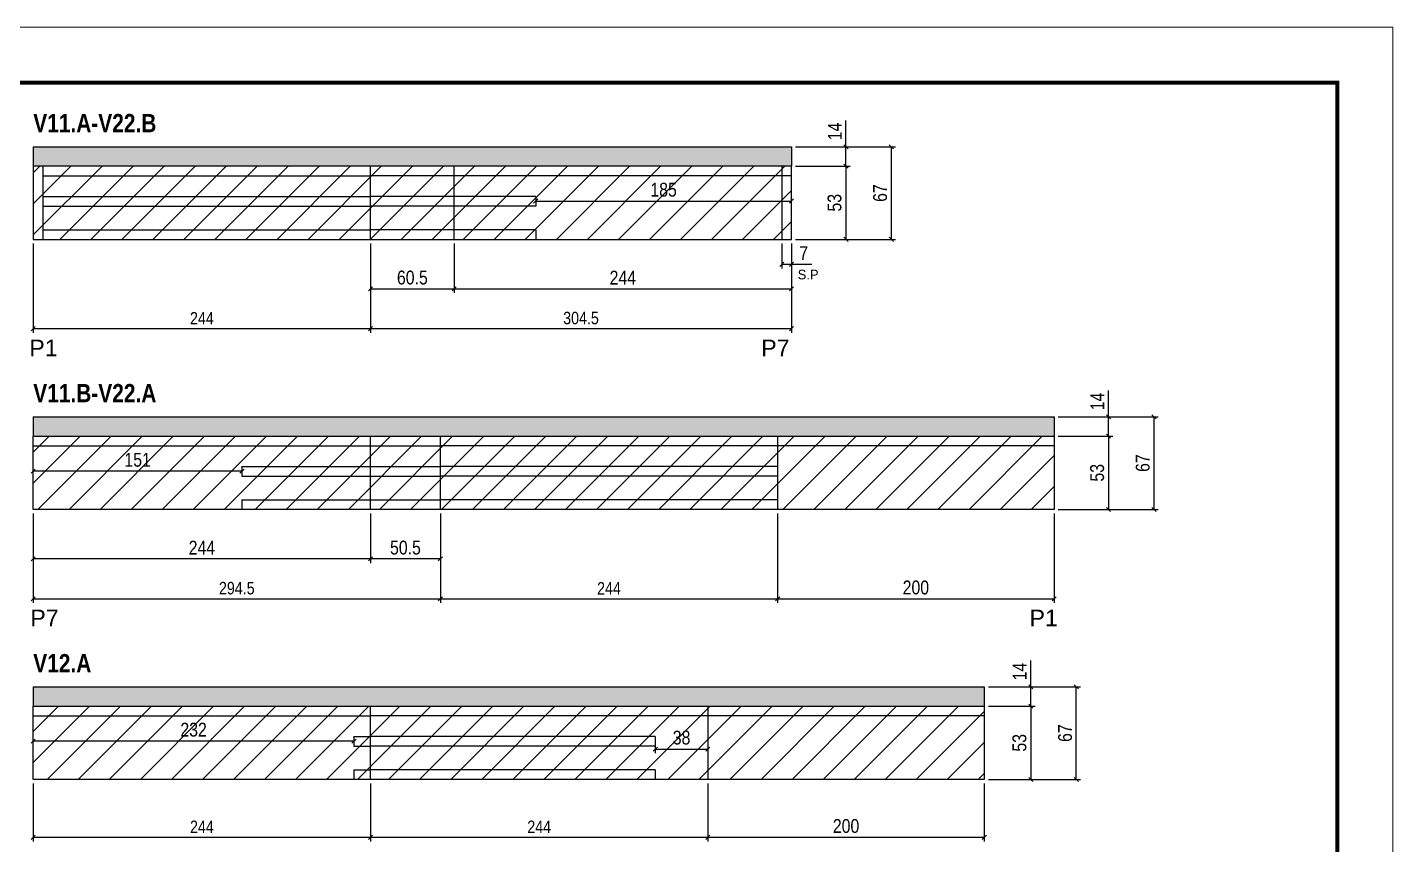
# Model space of a CAD drawing. Extents: x 3330 to 22105, y 1197 to 30204.
# Drawn here: x 18112 to 19100, y 26925 to 27516 of the extents above; entities that cross this region are included whole.
import ezdxf

# ---------------------------------------------------------------- set-up
doc = ezdxf.new("R2010")
doc.units = 0
doc.linetypes.add('DASHED', pattern=[0.75, 0.5, -0.25])
doc.linetypes.add('HIDDEN', pattern=[0.375, 0.25, -0.125])
for name, color, linetype in [('5', 5, 'Continuous'), ('COTA', 241, 'Continuous'), ('NOMENCLATURA', 7, 'Continuous'), ('Painéis', 200, 'Continuous'), ('SARR_2.2x7', 40, 'Continuous'), ('texto', 7, 'Continuous')]:
    doc.layers.add(name, color=color, linetype=linetype)
for name, color, linetype, lineweight in [('Folhas', 255, 'Continuous', 9), ('Hachura', 251, 'Continuous', 9), ('SARRAFO DE PRESSAO', 251, 'DASHED', 9)]:
    doc.layers.add(name, color=color, linetype=linetype, lineweight=lineweight)
doc.styles.add('COTA TECNICA', font='techl___.ttf', dxfattribs={"height": 10})
doc.styles.add('COTA TECNICA-50', font='techl___.ttf', dxfattribs={"height": 9})
doc.styles.add('ROMAS860', font='ROMAS860.SHX')
doc.styles.get("Standard").update_dxf_attribs({"font": 'arial.ttf'})
doc.styles.add('TECNICA', font='techb___.ttf', dxfattribs={"height": 10})
doc.dimstyles.new('COTA PAINEL-50', dxfattribs={"dimtxt": 9, "dimasz": 3, "dimexe": 3, "dimexo": 3, "dimgap": 3, "dimtad": 1, "dimdec": 1, "dimzin": 12, "dimdsep": 46, "dimtxsty": 'COTA TECNICA-50', "dimblk1": 'OBLIQUE', "dimblk2": 'OBLIQUE', "dimsah": 1, "dimcen": 0.9, "dimclrd": 4, "dimclre": 4, "dimclrt": 240, "dimadec": 1, "dimazin": 3, "dimtfac": 1, "dimtdec": 1, "dimtmove": 0, "dimatfit": 3, "dimfxl": 1, "dimtolj": 1, "dimtzin": 12, "dimarcsym": 0})
doc.dimstyles.new('PAINEL', dxfattribs={"dimtxt": 10, "dimasz": 3, "dimexe": 3, "dimexo": 3, "dimgap": 3, "dimtad": 1, "dimdec": 1, "dimzin": 12, "dimdsep": 46, "dimtxsty": 'COTA TECNICA', "dimblk1": 'OBLIQUE', "dimblk2": 'OBLIQUE', "dimsah": 1, "dimcen": 0.9, "dimclrd": 4, "dimclre": 4, "dimclrt": 240, "dimadec": 1, "dimazin": 3, "dimtfac": 1, "dimtdec": 1, "dimtmove": 0, "dimatfit": 3, "dimfxl": 1, "dimtolj": 1, "dimtzin": 12, "dimarcsym": 0})

# ---------------------------------------------------------------- blocks, each defined once
blk = doc.blocks.new('9999999999')
at = {"layer": 'Folhas'}
blk.add_lwpolyline([(98138.98, 34190.21), (99623.98, 34190.21), (99623.98, 35240.21), (98138.98, 35240.21)], close=True, dxfattribs=at)
at = {"layer": 'Folhas', "color": 30, "const_width": 3}
blk.add_lwpolyline([(98213.98, 34230.21), (99583.98, 34230.21), (99583.98, 35200.21), (98213.98, 35200.21)], close=True, dxfattribs=at)
blk = doc.blocks.new('_Oblique')
at = {"color": 0, "linetype": 'ByBlock', "lineweight": -2}
blk.add_line((-0.5, -0.5), (0.5, 0.5), dxfattribs=at)
blk = doc.blocks.new('*D1208')
at = {"layer": 'COTA', "color": 4, "linetype": 'ByBlock', "lineweight": -2, "transparency": 16777216}
for p, q in [((18360.12, 27359.53), (18360.12, 27294.89)), ((18664.62, 27359.53), (18664.62, 27294.89)), ((18664.62, 27297.89), (18360.12, 27297.89))]:
    blk.add_line(p, q, dxfattribs=at)
at = {"layer": 'Defpoints', "color": 0, "linetype": 'ByBlock', "transparency": 16777216}
for p in [(18360.12, 27362.53), (18664.62, 27362.53), (18360.12, 27297.89)]:
    blk.add_point(p, dxfattribs=at)
at = {"layer": 'COTA', "color": 4, "linetype": 'ByBlock', "lineweight": -2, "transparency": 16777216, "xscale": 3, "yscale": 3, "zscale": 3, "rotation": 180}
blk.add_blockref('_Oblique', (18360.12, 27297.89), dxfattribs=at)
at = {"layer": 'COTA', "color": 4, "linetype": 'ByBlock', "lineweight": -2, "transparency": 16777216, "xscale": 3, "yscale": 3, "zscale": 3}
blk.add_blockref('_Oblique', (18664.62, 27297.89), dxfattribs=at)
at = {"layer": 'COTA', "color": 240, "linetype": 'ByBlock', "transparency": 16777216, "insert": (18512.37, 27305.58), "char_height": 9, "attachment_point": 5, "style": 'COTA TECNICA-50'}
blk.add_mtext('\\A1;304.5', dxfattribs=at)
blk = doc.blocks.new('*D1209')
at = {"layer": 'COTA', "color": 4, "linetype": 'ByBlock', "lineweight": -2, "transparency": 16777216}
for p, q in [((18116.12, 27359.53), (18116.12, 27294.89)), ((18360.12, 27359.53), (18360.12, 27294.89)), ((18360.12, 27297.89), (18116.12, 27297.89))]:
    blk.add_line(p, q, dxfattribs=at)
at = {"layer": 'Defpoints', "color": 0, "linetype": 'ByBlock', "transparency": 16777216}
for p in [(18116.12, 27362.53), (18360.12, 27362.53), (18116.12, 27297.89)]:
    blk.add_point(p, dxfattribs=at)
at = {"layer": 'COTA', "color": 4, "linetype": 'ByBlock', "lineweight": -2, "transparency": 16777216, "xscale": 3, "yscale": 3, "zscale": 3, "rotation": 180}
blk.add_blockref('_Oblique', (18116.12, 27297.89), dxfattribs=at)
at = {"layer": 'COTA', "color": 4, "linetype": 'ByBlock', "lineweight": -2, "transparency": 16777216, "xscale": 3, "yscale": 3, "zscale": 3}
blk.add_blockref('_Oblique', (18360.12, 27297.89), dxfattribs=at)
at = {"layer": 'COTA', "color": 240, "linetype": 'ByBlock', "transparency": 16777216, "insert": (18238.12, 27305.45), "char_height": 9, "attachment_point": 5, "style": 'COTA TECNICA-50'}
blk.add_mtext('\\A1;244', dxfattribs=at)
blk = doc.blocks.new('*D1210')
at = {"layer": 'COTA', "color": 4, "linetype": 'ByBlock', "lineweight": -2, "transparency": 16777216}
for p, q in [((18360.12, 27359.53), (18360.12, 27323.75)), ((18420.62, 27359.53), (18420.62, 27323.75)), ((18360.12, 27326.75), (18420.62, 27326.75))]:
    blk.add_line(p, q, dxfattribs=at)
at = {"layer": 'Defpoints', "color": 0, "linetype": 'ByBlock', "transparency": 16777216}
for p in [(18360.12, 27362.53), (18420.62, 27362.53), (18420.62, 27326.75)]:
    blk.add_point(p, dxfattribs=at)
at = {"layer": 'COTA', "color": 4, "linetype": 'ByBlock', "lineweight": -2, "transparency": 16777216, "xscale": 3, "yscale": 3, "zscale": 3, "rotation": 180}
blk.add_blockref('_Oblique', (18360.12, 27326.75), dxfattribs=at)
at = {"layer": 'COTA', "color": 4, "linetype": 'ByBlock', "lineweight": -2, "transparency": 16777216, "xscale": 3, "yscale": 3, "zscale": 3}
blk.add_blockref('_Oblique', (18420.62, 27326.75), dxfattribs=at)
at = {"layer": 'COTA', "color": 240, "linetype": 'ByBlock', "transparency": 16777216, "insert": (18390.37, 27334.86), "char_height": 10, "attachment_point": 5, "style": 'COTA TECNICA'}
blk.add_mtext('\\A1;60.5', dxfattribs=at)
blk = doc.blocks.new('*D1211')
at = {"layer": 'COTA', "color": 4, "linetype": 'ByBlock', "lineweight": -2, "transparency": 16777216}
for p, q in [((18420.62, 27359.53), (18420.62, 27323.75)), ((18664.62, 27359.53), (18664.62, 27323.75)), ((18420.62, 27326.75), (18664.62, 27326.75))]:
    blk.add_line(p, q, dxfattribs=at)
at = {"layer": 'Defpoints', "color": 0, "linetype": 'ByBlock', "transparency": 16777216}
for p in [(18420.62, 27362.53), (18664.62, 27362.53), (18664.62, 27326.75)]:
    blk.add_point(p, dxfattribs=at)
at = {"layer": 'COTA', "color": 4, "linetype": 'ByBlock', "lineweight": -2, "transparency": 16777216, "xscale": 3, "yscale": 3, "zscale": 3, "rotation": 180}
blk.add_blockref('_Oblique', (18420.62, 27326.75), dxfattribs=at)
at = {"layer": 'COTA', "color": 4, "linetype": 'ByBlock', "lineweight": -2, "transparency": 16777216, "xscale": 3, "yscale": 3, "zscale": 3}
blk.add_blockref('_Oblique', (18664.62, 27326.75), dxfattribs=at)
at = {"layer": 'COTA', "color": 240, "linetype": 'ByBlock', "transparency": 16777216, "insert": (18542.62, 27334.83), "char_height": 10, "attachment_point": 5, "style": 'COTA TECNICA'}
blk.add_mtext('\\A1;244', dxfattribs=at)
blk = doc.blocks.new('*D1212')
at = {"layer": 'COTA', "color": 4, "linetype": 'ByBlock', "lineweight": -2, "transparency": 16777216}
for p, q in [((18667.62, 27415.53), (18707.02, 27415.53)), ((18704.02, 27415.53), (18704.02, 27362.53)), ((18667.62, 27362.53), (18707.02, 27362.53))]:
    blk.add_line(p, q, dxfattribs=at)
at = {"layer": 'Defpoints', "color": 0, "linetype": 'ByBlock', "transparency": 16777216}
for p in [(18664.62, 27415.53), (18664.62, 27362.53), (18704.02, 27362.53)]:
    blk.add_point(p, dxfattribs=at)
at = {"layer": 'COTA', "color": 4, "linetype": 'ByBlock', "lineweight": -2, "transparency": 16777216, "xscale": 3, "yscale": 3, "zscale": 3}
for p, rotation in [((18704.02, 27415.53), 90), ((18704.02, 27362.53), 270)]:
    blk.add_blockref('_Oblique', p, dxfattribs=dict(at, rotation=rotation))
at = {"layer": 'COTA', "color": 240, "linetype": 'ByBlock', "transparency": 16777216, "insert": (18695.8, 27389.03), "char_height": 10, "attachment_point": 5, "rotation": 90, "style": 'COTA TECNICA'}
blk.add_mtext('\\A1;53', dxfattribs=at)
blk = doc.blocks.new('*D1213')
at = {"layer": 'COTA', "color": 4, "linetype": 'ByBlock', "lineweight": -2, "transparency": 16777216}
for p, q in [((18704.02, 27429.53), (18704.02, 27448.65)), ((18667.62, 27429.53), (18707.02, 27429.53)), ((18704.02, 27415.53), (18704.02, 27429.53)), ((18667.62, 27415.53), (18707.02, 27415.53))]:
    blk.add_line(p, q, dxfattribs=at)
at = {"layer": 'Defpoints', "color": 0, "linetype": 'ByBlock', "transparency": 16777216}
for p in [(18664.62, 27429.53), (18704.02, 27429.53), (18664.62, 27415.53)]:
    blk.add_point(p, dxfattribs=at)
at = {"layer": 'COTA', "color": 4, "linetype": 'ByBlock', "lineweight": -2, "transparency": 16777216, "xscale": 3, "yscale": 3, "zscale": 3}
for p, rotation in [((18704.02, 27429.53), 90), ((18704.02, 27415.53), 270)]:
    blk.add_blockref('_Oblique', p, dxfattribs=dict(at, rotation=rotation))
at = {"layer": 'COTA', "color": 240, "linetype": 'ByBlock', "transparency": 16777216, "insert": (18695.94, 27440.59), "char_height": 10, "attachment_point": 5, "rotation": 90, "style": 'COTA TECNICA'}
blk.add_mtext('\\A1;14', dxfattribs=at)
blk = doc.blocks.new('*D1214')
at = {"layer": 'COTA', "color": 4, "linetype": 'ByBlock', "lineweight": -2, "transparency": 16777216}
for p, q in [((18667.62, 27429.53), (18739.89, 27429.53)), ((18736.89, 27362.53), (18736.89, 27429.53)), ((18667.62, 27362.53), (18739.89, 27362.53))]:
    blk.add_line(p, q, dxfattribs=at)
at = {"layer": 'Defpoints', "color": 0, "linetype": 'ByBlock', "transparency": 16777216}
for p in [(18664.62, 27429.53), (18736.89, 27429.53), (18664.62, 27362.53)]:
    blk.add_point(p, dxfattribs=at)
at = {"layer": 'COTA', "color": 4, "linetype": 'ByBlock', "lineweight": -2, "transparency": 16777216, "xscale": 3, "yscale": 3, "zscale": 3}
for p, rotation in [((18736.89, 27429.53), 90), ((18736.89, 27362.53), 270)]:
    blk.add_blockref('_Oblique', p, dxfattribs=dict(at, rotation=rotation))
at = {"layer": 'COTA', "color": 240, "linetype": 'ByBlock', "transparency": 16777216, "insert": (18728.79, 27396.03), "char_height": 10, "attachment_point": 5, "rotation": 90, "style": 'COTA TECNICA'}
blk.add_mtext('\\A1;67', dxfattribs=at)
blk = doc.blocks.new('*D1215')
at = {"layer": 'COTA', "color": 4, "linetype": 'ByBlock', "lineweight": -2, "transparency": 16777216}
for p, q in [((18479.62, 27393.02), (18479.62, 27393.27)), ((18479.62, 27390.27), (18664.62, 27390.27)), ((18664.62, 27393.02), (18664.62, 27393.27))]:
    blk.add_line(p, q, dxfattribs=at)
at = {"layer": 'Defpoints', "color": 0, "linetype": 'ByBlock', "transparency": 16777216}
for p in [(18664.62, 27390.27), (18479.62, 27390.02), (18664.62, 27390.02)]:
    blk.add_point(p, dxfattribs=at)
at = {"layer": 'COTA', "color": 4, "linetype": 'ByBlock', "lineweight": -2, "transparency": 16777216, "xscale": 3, "yscale": 3, "zscale": 3, "rotation": 180}
blk.add_blockref('_Oblique', (18479.62, 27390.27), dxfattribs=at)
at = {"layer": 'COTA', "color": 4, "linetype": 'ByBlock', "lineweight": -2, "transparency": 16777216, "xscale": 3, "yscale": 3, "zscale": 3}
blk.add_blockref('_Oblique', (18664.62, 27390.27), dxfattribs=at)
at = {"layer": 'COTA', "color": 240, "linetype": 'ByBlock', "transparency": 16777216, "insert": (18572.12, 27398.4), "char_height": 10, "attachment_point": 5, "style": 'COTA TECNICA'}
blk.add_mtext('\\A1;185', dxfattribs=at)
blk = doc.blocks.new('*D1216')
at = {"layer": 'COTA', "color": 4, "linetype": 'ByBlock', "lineweight": -2, "transparency": 16777216}
for p, q in [((18657.62, 27359.53), (18657.62, 27341.53)), ((18664.62, 27359.53), (18664.62, 27341.53)), ((18657.62, 27344.53), (18664.62, 27344.53)), ((18664.62, 27344.53), (18679.36, 27344.53))]:
    blk.add_line(p, q, dxfattribs=at)
at = {"layer": 'Defpoints', "color": 0, "linetype": 'ByBlock', "transparency": 16777216}
for p in [(18657.62, 27362.53), (18664.62, 27362.53), (18664.62, 27344.53)]:
    blk.add_point(p, dxfattribs=at)
at = {"layer": 'COTA', "color": 4, "linetype": 'ByBlock', "lineweight": -2, "transparency": 16777216, "xscale": 3, "yscale": 3, "zscale": 3, "rotation": 180}
blk.add_blockref('_Oblique', (18657.62, 27344.53), dxfattribs=at)
at = {"layer": 'COTA', "color": 4, "linetype": 'ByBlock', "lineweight": -2, "transparency": 16777216, "xscale": 3, "yscale": 3, "zscale": 3}
blk.add_blockref('_Oblique', (18664.62, 27344.53), dxfattribs=at)
at = {"layer": 'COTA', "color": 240, "linetype": 'ByBlock', "transparency": 16777216, "insert": (18673.49, 27352.61), "char_height": 10, "attachment_point": 5, "style": 'COTA TECNICA'}
blk.add_mtext('\\A1;7', dxfattribs=at)
blk = doc.blocks.new('*D1217')
at = {"layer": 'COTA', "color": 4, "linetype": 'ByBlock', "lineweight": -2, "transparency": 16777216}
for p, q in [((18116.12, 27164.16), (18116.12, 27099.52)), ((18410.62, 27164.16), (18410.62, 27099.52)), ((18116.12, 27102.52), (18410.62, 27102.52))]:
    blk.add_line(p, q, dxfattribs=at)
at = {"layer": 'Defpoints', "color": 0, "linetype": 'ByBlock', "transparency": 16777216}
for p in [(18116.12, 27167.16), (18410.62, 27167.16), (18410.62, 27102.52)]:
    blk.add_point(p, dxfattribs=at)
at = {"layer": 'COTA', "color": 4, "linetype": 'ByBlock', "lineweight": -2, "transparency": 16777216, "xscale": 3, "yscale": 3, "zscale": 3, "rotation": 180}
blk.add_blockref('_Oblique', (18116.12, 27102.52), dxfattribs=at)
at = {"layer": 'COTA', "color": 4, "linetype": 'ByBlock', "lineweight": -2, "transparency": 16777216, "xscale": 3, "yscale": 3, "zscale": 3}
blk.add_blockref('_Oblique', (18410.62, 27102.52), dxfattribs=at)
at = {"layer": 'COTA', "color": 240, "linetype": 'ByBlock', "transparency": 16777216, "insert": (18263.37, 27110.14), "char_height": 9, "attachment_point": 5, "style": 'COTA TECNICA-50'}
blk.add_mtext('\\A1;294.5', dxfattribs=at)
blk = doc.blocks.new('*D1218')
at = {"layer": 'COTA', "color": 4, "linetype": 'ByBlock', "lineweight": -2, "transparency": 16777216}
for p, q in [((18410.62, 27164.16), (18410.62, 27099.52)), ((18654.62, 27164.16), (18654.62, 27099.52)), ((18410.62, 27102.52), (18654.62, 27102.52))]:
    blk.add_line(p, q, dxfattribs=at)
at = {"layer": 'Defpoints', "color": 0, "linetype": 'ByBlock', "transparency": 16777216}
for p in [(18410.62, 27167.16), (18654.62, 27167.16), (18654.62, 27102.52)]:
    blk.add_point(p, dxfattribs=at)
at = {"layer": 'COTA', "color": 4, "linetype": 'ByBlock', "lineweight": -2, "transparency": 16777216, "xscale": 3, "yscale": 3, "zscale": 3, "rotation": 180}
blk.add_blockref('_Oblique', (18410.62, 27102.52), dxfattribs=at)
at = {"layer": 'COTA', "color": 4, "linetype": 'ByBlock', "lineweight": -2, "transparency": 16777216, "xscale": 3, "yscale": 3, "zscale": 3}
blk.add_blockref('_Oblique', (18654.62, 27102.52), dxfattribs=at)
at = {"layer": 'COTA', "color": 240, "linetype": 'ByBlock', "transparency": 16777216, "insert": (18532.62, 27110.08), "char_height": 9, "attachment_point": 5, "style": 'COTA TECNICA-50'}
blk.add_mtext('\\A1;244', dxfattribs=at)
blk = doc.blocks.new('*D1219')
at = {"layer": 'COTA', "color": 4, "linetype": 'ByBlock', "lineweight": -2, "transparency": 16777216}
for p, q in [((18360.12, 27164.16), (18360.12, 27128.39)), ((18410.62, 27164.16), (18410.62, 27128.39)), ((18410.62, 27131.39), (18360.12, 27131.39))]:
    blk.add_line(p, q, dxfattribs=at)
at = {"layer": 'Defpoints', "color": 0, "linetype": 'ByBlock', "transparency": 16777216}
for p in [(18360.12, 27167.16), (18410.62, 27167.16), (18360.12, 27131.39)]:
    blk.add_point(p, dxfattribs=at)
at = {"layer": 'COTA', "color": 4, "linetype": 'ByBlock', "lineweight": -2, "transparency": 16777216, "xscale": 3, "yscale": 3, "zscale": 3, "rotation": 180}
blk.add_blockref('_Oblique', (18360.12, 27131.39), dxfattribs=at)
at = {"layer": 'COTA', "color": 4, "linetype": 'ByBlock', "lineweight": -2, "transparency": 16777216, "xscale": 3, "yscale": 3, "zscale": 3}
blk.add_blockref('_Oblique', (18410.62, 27131.39), dxfattribs=at)
at = {"layer": 'COTA', "color": 240, "linetype": 'ByBlock', "transparency": 16777216, "insert": (18385.37, 27139.49), "char_height": 10, "attachment_point": 5, "style": 'COTA TECNICA'}
blk.add_mtext('\\A1;50.5', dxfattribs=at)
blk = doc.blocks.new('*D1220')
at = {"layer": 'COTA', "color": 4, "linetype": 'ByBlock', "lineweight": -2, "transparency": 16777216}
for p, q in [((18116.12, 27164.16), (18116.12, 27128.39)), ((18360.12, 27164.16), (18360.12, 27128.39)), ((18360.12, 27131.39), (18116.12, 27131.39))]:
    blk.add_line(p, q, dxfattribs=at)
at = {"layer": 'Defpoints', "color": 0, "linetype": 'ByBlock', "transparency": 16777216}
for p in [(18116.12, 27167.16), (18360.12, 27167.16), (18116.12, 27131.39)]:
    blk.add_point(p, dxfattribs=at)
at = {"layer": 'COTA', "color": 4, "linetype": 'ByBlock', "lineweight": -2, "transparency": 16777216, "xscale": 3, "yscale": 3, "zscale": 3, "rotation": 180}
blk.add_blockref('_Oblique', (18116.12, 27131.39), dxfattribs=at)
at = {"layer": 'COTA', "color": 4, "linetype": 'ByBlock', "lineweight": -2, "transparency": 16777216, "xscale": 3, "yscale": 3, "zscale": 3}
blk.add_blockref('_Oblique', (18360.12, 27131.39), dxfattribs=at)
at = {"layer": 'COTA', "color": 240, "linetype": 'ByBlock', "transparency": 16777216, "insert": (18238.12, 27139.46), "char_height": 10, "attachment_point": 5, "style": 'COTA TECNICA'}
blk.add_mtext('\\A1;244', dxfattribs=at)
blk = doc.blocks.new('*D1221')
at = {"layer": 'COTA', "color": 4, "linetype": 'ByBlock', "lineweight": -2, "transparency": 16777216}
for p, q in [((18116.12, 27197.65), (18116.12, 27197.9)), ((18267.12, 27194.9), (18116.12, 27194.9)), ((18267.12, 27197.65), (18267.12, 27197.9))]:
    blk.add_line(p, q, dxfattribs=at)
at = {"layer": 'Defpoints', "color": 0, "linetype": 'ByBlock', "transparency": 16777216}
for p in [(18116.12, 27194.9), (18116.12, 27194.65), (18267.12, 27194.65)]:
    blk.add_point(p, dxfattribs=at)
at = {"layer": 'COTA', "color": 4, "linetype": 'ByBlock', "lineweight": -2, "transparency": 16777216, "xscale": 3, "yscale": 3, "zscale": 3, "rotation": 180}
blk.add_blockref('_Oblique', (18116.12, 27194.9), dxfattribs=at)
at = {"layer": 'COTA', "color": 4, "linetype": 'ByBlock', "lineweight": -2, "transparency": 16777216, "xscale": 3, "yscale": 3, "zscale": 3}
blk.add_blockref('_Oblique', (18267.12, 27194.9), dxfattribs=at)
at = {"layer": 'COTA', "color": 240, "linetype": 'ByBlock', "transparency": 16777216, "insert": (18191.62, 27203.01), "char_height": 10, "attachment_point": 5, "style": 'COTA TECNICA'}
blk.add_mtext('\\A1;151', dxfattribs=at)
blk = doc.blocks.new('*D1222')
at = {"layer": 'COTA', "color": 4, "linetype": 'ByBlock', "lineweight": -2, "transparency": 16777216}
for p, q in [((18857.62, 27220.16), (18897.02, 27220.16)), ((18894.02, 27220.16), (18894.02, 27167.16)), ((18857.62, 27167.16), (18897.02, 27167.16))]:
    blk.add_line(p, q, dxfattribs=at)
at = {"layer": 'Defpoints', "color": 0, "linetype": 'ByBlock', "transparency": 16777216}
for p in [(18854.62, 27220.16), (18854.62, 27167.16), (18894.02, 27167.16)]:
    blk.add_point(p, dxfattribs=at)
at = {"layer": 'COTA', "color": 4, "linetype": 'ByBlock', "lineweight": -2, "transparency": 16777216, "xscale": 3, "yscale": 3, "zscale": 3}
for p, rotation in [((18894.02, 27220.16), 90), ((18894.02, 27167.16), 270)]:
    blk.add_blockref('_Oblique', p, dxfattribs=dict(at, rotation=rotation))
at = {"layer": 'COTA', "color": 240, "linetype": 'ByBlock', "transparency": 16777216, "insert": (18885.8, 27193.66), "char_height": 10, "attachment_point": 5, "rotation": 90, "style": 'COTA TECNICA'}
blk.add_mtext('\\A1;53', dxfattribs=at)
blk = doc.blocks.new('*D1223')
at = {"layer": 'COTA', "color": 4, "linetype": 'ByBlock', "lineweight": -2, "transparency": 16777216}
for p, q in [((18894.02, 27234.16), (18894.02, 27253.28)), ((18857.62, 27234.16), (18897.02, 27234.16)), ((18894.02, 27220.16), (18894.02, 27234.16)), ((18857.62, 27220.16), (18897.02, 27220.16))]:
    blk.add_line(p, q, dxfattribs=at)
at = {"layer": 'Defpoints', "color": 0, "linetype": 'ByBlock', "transparency": 16777216}
for p in [(18854.62, 27234.16), (18894.02, 27234.16), (18854.62, 27220.16)]:
    blk.add_point(p, dxfattribs=at)
at = {"layer": 'COTA', "color": 4, "linetype": 'ByBlock', "lineweight": -2, "transparency": 16777216, "xscale": 3, "yscale": 3, "zscale": 3}
for p, rotation in [((18894.02, 27234.16), 90), ((18894.02, 27220.16), 270)]:
    blk.add_blockref('_Oblique', p, dxfattribs=dict(at, rotation=rotation))
at = {"layer": 'COTA', "color": 240, "linetype": 'ByBlock', "transparency": 16777216, "insert": (18885.94, 27245.22), "char_height": 10, "attachment_point": 5, "rotation": 90, "style": 'COTA TECNICA'}
blk.add_mtext('\\A1;14', dxfattribs=at)
blk = doc.blocks.new('*D1224')
at = {"layer": 'COTA', "color": 4, "linetype": 'ByBlock', "lineweight": -2, "transparency": 16777216}
for p, q in [((18857.62, 27234.16), (18929.89, 27234.16)), ((18926.89, 27167.16), (18926.89, 27234.16)), ((18857.62, 27167.16), (18929.89, 27167.16))]:
    blk.add_line(p, q, dxfattribs=at)
at = {"layer": 'Defpoints', "color": 0, "linetype": 'ByBlock', "transparency": 16777216}
for p in [(18854.62, 27234.16), (18926.89, 27234.16), (18854.62, 27167.16)]:
    blk.add_point(p, dxfattribs=at)
at = {"layer": 'COTA', "color": 4, "linetype": 'ByBlock', "lineweight": -2, "transparency": 16777216, "xscale": 3, "yscale": 3, "zscale": 3}
for p, rotation in [((18926.89, 27234.16), 90), ((18926.89, 27167.16), 270)]:
    blk.add_blockref('_Oblique', p, dxfattribs=dict(at, rotation=rotation))
at = {"layer": 'COTA', "color": 240, "linetype": 'ByBlock', "transparency": 16777216, "insert": (18918.79, 27200.66), "char_height": 10, "attachment_point": 5, "rotation": 90, "style": 'COTA TECNICA'}
blk.add_mtext('\\A1;67', dxfattribs=at)
blk = doc.blocks.new('*D1225')
at = {"layer": 'COTA', "color": 4, "linetype": 'ByBlock', "lineweight": -2, "transparency": 16777216}
for p, q in [((18116.12, 26968.79), (18116.12, 26926.94)), ((18360.12, 26968.79), (18360.12, 26926.94)), ((18116.12, 26929.94), (18360.12, 26929.94))]:
    blk.add_line(p, q, dxfattribs=at)
at = {"layer": 'Defpoints', "color": 0, "linetype": 'ByBlock', "transparency": 16777216}
for p in [(18116.12, 26971.79), (18360.12, 26971.79), (18360.12, 26929.94)]:
    blk.add_point(p, dxfattribs=at)
at = {"layer": 'COTA', "color": 4, "linetype": 'ByBlock', "lineweight": -2, "transparency": 16777216, "xscale": 3, "yscale": 3, "zscale": 3, "rotation": 180}
blk.add_blockref('_Oblique', (18116.12, 26929.94), dxfattribs=at)
at = {"layer": 'COTA', "color": 4, "linetype": 'ByBlock', "lineweight": -2, "transparency": 16777216, "xscale": 3, "yscale": 3, "zscale": 3}
blk.add_blockref('_Oblique', (18360.12, 26929.94), dxfattribs=at)
at = {"layer": 'COTA', "color": 240, "linetype": 'ByBlock', "transparency": 16777216, "insert": (18238.12, 26937.51), "char_height": 9, "attachment_point": 5, "style": 'COTA TECNICA-50'}
blk.add_mtext('\\A1;244', dxfattribs=at)
blk = doc.blocks.new('*D1226')
at = {"layer": 'COTA', "color": 4, "linetype": 'ByBlock', "lineweight": -2, "transparency": 16777216}
for p, q in [((18360.12, 26968.79), (18360.12, 26926.94)), ((18604.12, 26968.79), (18604.12, 26926.94)), ((18360.12, 26929.94), (18604.12, 26929.94))]:
    blk.add_line(p, q, dxfattribs=at)
at = {"layer": 'Defpoints', "color": 0, "linetype": 'ByBlock', "transparency": 16777216}
for p in [(18360.12, 26971.79), (18604.12, 26971.79), (18604.12, 26929.94)]:
    blk.add_point(p, dxfattribs=at)
at = {"layer": 'COTA', "color": 4, "linetype": 'ByBlock', "lineweight": -2, "transparency": 16777216, "xscale": 3, "yscale": 3, "zscale": 3, "rotation": 180}
blk.add_blockref('_Oblique', (18360.12, 26929.94), dxfattribs=at)
at = {"layer": 'COTA', "color": 4, "linetype": 'ByBlock', "lineweight": -2, "transparency": 16777216, "xscale": 3, "yscale": 3, "zscale": 3}
blk.add_blockref('_Oblique', (18604.12, 26929.94), dxfattribs=at)
at = {"layer": 'COTA', "color": 240, "linetype": 'ByBlock', "transparency": 16777216, "insert": (18482.12, 26937.51), "char_height": 9, "attachment_point": 5, "style": 'COTA TECNICA-50'}
blk.add_mtext('\\A1;244', dxfattribs=at)
blk = doc.blocks.new('*D479')
at = {"layer": 'COTA', "color": 4, "linetype": 'ByBlock', "lineweight": -2, "transparency": 16777216}
for p, q in [((18116.12, 27002.29), (18116.12, 27002.54)), ((18348.12, 26999.54), (18116.12, 26999.54)), ((18348.12, 27002.29), (18348.12, 27002.54))]:
    blk.add_line(p, q, dxfattribs=at)
at = {"layer": 'Defpoints', "color": 0, "linetype": 'ByBlock', "transparency": 16777216}
for p in [(18116.12, 26999.54), (18116.12, 26999.29), (18348.12, 26999.29)]:
    blk.add_point(p, dxfattribs=at)
at = {"layer": 'COTA', "color": 4, "linetype": 'ByBlock', "lineweight": -2, "transparency": 16777216, "xscale": 3, "yscale": 3, "zscale": 3, "rotation": 180}
blk.add_blockref('_Oblique', (18116.12, 26999.54), dxfattribs=at)
at = {"layer": 'COTA', "color": 4, "linetype": 'ByBlock', "lineweight": -2, "transparency": 16777216, "xscale": 3, "yscale": 3, "zscale": 3}
blk.add_blockref('_Oblique', (18348.12, 26999.54), dxfattribs=at)
at = {"layer": 'COTA', "color": 240, "linetype": 'ByBlock', "transparency": 16777216, "insert": (18232.12, 27007.75), "char_height": 10, "attachment_point": 5, "style": 'COTA TECNICA'}
blk.add_mtext('\\A1;232', dxfattribs=at)
blk = doc.blocks.new('*D480')
at = {"layer": 'COTA', "color": 4, "linetype": 'ByBlock', "lineweight": -2, "transparency": 16777216}
for p, q in [((18807.12, 27024.79), (18840.81, 27024.79)), ((18837.81, 27024.79), (18837.81, 26971.79)), ((18807.12, 26971.79), (18840.81, 26971.79))]:
    blk.add_line(p, q, dxfattribs=at)
at = {"layer": 'Defpoints', "color": 0, "linetype": 'ByBlock', "transparency": 16777216}
for p in [(18804.12, 27024.79), (18804.12, 26971.79), (18837.81, 26971.79)]:
    blk.add_point(p, dxfattribs=at)
at = {"layer": 'COTA', "color": 4, "linetype": 'ByBlock', "lineweight": -2, "transparency": 16777216, "xscale": 3, "yscale": 3, "zscale": 3}
for p, rotation in [((18837.81, 27024.79), 90), ((18837.81, 26971.79), 270)]:
    blk.add_blockref('_Oblique', p, dxfattribs=dict(at, rotation=rotation))
at = {"layer": 'COTA', "color": 240, "linetype": 'ByBlock', "transparency": 16777216, "insert": (18829.59, 26998.29), "char_height": 10, "attachment_point": 5, "rotation": 90, "style": 'COTA TECNICA'}
blk.add_mtext('\\A1;53', dxfattribs=at)
blk = doc.blocks.new('*D481')
at = {"layer": 'COTA', "color": 4, "linetype": 'ByBlock', "lineweight": -2, "transparency": 16777216}
for p, q in [((18837.81, 27038.79), (18837.81, 27057.91)), ((18807.12, 27038.79), (18840.81, 27038.79)), ((18837.81, 27024.79), (18837.81, 27038.79)), ((18807.12, 27024.79), (18840.81, 27024.79))]:
    blk.add_line(p, q, dxfattribs=at)
at = {"layer": 'Defpoints', "color": 0, "linetype": 'ByBlock', "transparency": 16777216}
for p in [(18804.12, 27038.79), (18837.81, 27038.79), (18804.12, 27024.79)]:
    blk.add_point(p, dxfattribs=at)
at = {"layer": 'COTA', "color": 4, "linetype": 'ByBlock', "lineweight": -2, "transparency": 16777216, "xscale": 3, "yscale": 3, "zscale": 3}
for p, rotation in [((18837.81, 27038.79), 90), ((18837.81, 27024.79), 270)]:
    blk.add_blockref('_Oblique', p, dxfattribs=dict(at, rotation=rotation))
at = {"layer": 'COTA', "color": 240, "linetype": 'ByBlock', "transparency": 16777216, "insert": (18829.73, 27049.85), "char_height": 10, "attachment_point": 5, "rotation": 90, "style": 'COTA TECNICA'}
blk.add_mtext('\\A1;14', dxfattribs=at)
blk = doc.blocks.new('*D482')
at = {"layer": 'COTA', "color": 4, "linetype": 'ByBlock', "lineweight": -2, "transparency": 16777216}
for p, q in [((18807.12, 27038.79), (18873.68, 27038.79)), ((18870.68, 26971.79), (18870.68, 27038.79)), ((18807.12, 26971.79), (18873.68, 26971.79))]:
    blk.add_line(p, q, dxfattribs=at)
at = {"layer": 'Defpoints', "color": 0, "linetype": 'ByBlock', "transparency": 16777216}
for p in [(18804.12, 27038.79), (18870.68, 27038.79), (18804.12, 26971.79)]:
    blk.add_point(p, dxfattribs=at)
at = {"layer": 'COTA', "color": 4, "linetype": 'ByBlock', "lineweight": -2, "transparency": 16777216, "xscale": 3, "yscale": 3, "zscale": 3}
for p, rotation in [((18870.68, 27038.79), 90), ((18870.68, 26971.79), 270)]:
    blk.add_blockref('_Oblique', p, dxfattribs=dict(at, rotation=rotation))
at = {"layer": 'COTA', "color": 240, "linetype": 'ByBlock', "transparency": 16777216, "insert": (18862.58, 27005.29), "char_height": 10, "attachment_point": 5, "rotation": 90, "style": 'COTA TECNICA'}
blk.add_mtext('\\A1;67', dxfattribs=at)
blk = doc.blocks.new('*D434')
at = {"layer": 'COTA', "color": 4, "linetype": 'ByBlock', "lineweight": -2, "transparency": 16777216}
for p, q in [((18654.62, 27164.16), (18654.62, 27099.52)), ((18854.62, 27164.16), (18854.62, 27099.52)), ((18654.62, 27102.52), (18854.62, 27102.52))]:
    blk.add_line(p, q, dxfattribs=at)
at = {"layer": 'Defpoints', "color": 0, "linetype": 'ByBlock', "transparency": 16777216}
for p in [(18654.62, 27167.16), (18854.62, 27167.16), (18854.62, 27102.52)]:
    blk.add_point(p, dxfattribs=at)
at = {"layer": 'COTA', "color": 4, "linetype": 'ByBlock', "lineweight": -2, "transparency": 16777216, "xscale": 3, "yscale": 3, "zscale": 3, "rotation": 180}
blk.add_blockref('_Oblique', (18654.62, 27102.52), dxfattribs=at)
at = {"layer": 'COTA', "color": 4, "linetype": 'ByBlock', "lineweight": -2, "transparency": 16777216, "xscale": 3, "yscale": 3, "zscale": 3}
blk.add_blockref('_Oblique', (18854.62, 27102.52), dxfattribs=at)
at = {"layer": 'COTA', "color": 240, "linetype": 'ByBlock', "transparency": 16777216, "insert": (18754.62, 27110.62), "char_height": 10, "attachment_point": 5, "style": 'COTA TECNICA'}
blk.add_mtext('\\A1;200', dxfattribs=at)
blk = doc.blocks.new('*D435')
at = {"layer": 'COTA', "color": 4, "linetype": 'ByBlock', "lineweight": -2, "transparency": 16777216}
for p, q in [((18566.12, 26996.29), (18566.12, 26990.76)), ((18604.12, 26995.29), (18604.12, 26990.76)), ((18566.12, 26993.76), (18604.12, 26993.76))]:
    blk.add_line(p, q, dxfattribs=at)
at = {"layer": 'Defpoints', "color": 0, "linetype": 'ByBlock', "transparency": 16777216}
for p in [(18566.12, 26999.29), (18604.12, 26998.29), (18604.12, 26993.76)]:
    blk.add_point(p, dxfattribs=at)
at = {"layer": 'COTA', "color": 4, "linetype": 'ByBlock', "lineweight": -2, "transparency": 16777216, "xscale": 3, "yscale": 3, "zscale": 3, "rotation": 180}
blk.add_blockref('_Oblique', (18566.12, 26993.76), dxfattribs=at)
at = {"layer": 'COTA', "color": 4, "linetype": 'ByBlock', "lineweight": -2, "transparency": 16777216, "xscale": 3, "yscale": 3, "zscale": 3}
blk.add_blockref('_Oblique', (18604.12, 26993.76), dxfattribs=at)
at = {"layer": 'COTA', "color": 240, "linetype": 'ByBlock', "transparency": 16777216, "insert": (18585.12, 27002), "char_height": 10, "attachment_point": 5, "style": 'COTA TECNICA'}
blk.add_mtext('\\A1;38', dxfattribs=at)
blk = doc.blocks.new('*D436')
at = {"layer": 'COTA', "color": 4, "linetype": 'ByBlock', "lineweight": -2, "transparency": 16777216}
for p, q in [((18604.12, 26968.79), (18604.12, 26926.94)), ((18804.12, 26968.79), (18804.12, 26926.94)), ((18604.12, 26929.94), (18804.12, 26929.94))]:
    blk.add_line(p, q, dxfattribs=at)
at = {"layer": 'Defpoints', "color": 0, "linetype": 'ByBlock', "transparency": 16777216}
for p in [(18604.12, 26971.79), (18804.12, 26971.79), (18804.12, 26929.94)]:
    blk.add_point(p, dxfattribs=at)
at = {"layer": 'COTA', "color": 4, "linetype": 'ByBlock', "lineweight": -2, "transparency": 16777216, "xscale": 3, "yscale": 3, "zscale": 3, "rotation": 180}
blk.add_blockref('_Oblique', (18604.12, 26929.94), dxfattribs=at)
at = {"layer": 'COTA', "color": 4, "linetype": 'ByBlock', "lineweight": -2, "transparency": 16777216, "xscale": 3, "yscale": 3, "zscale": 3}
blk.add_blockref('_Oblique', (18804.12, 26929.94), dxfattribs=at)
at = {"layer": 'COTA', "color": 240, "linetype": 'ByBlock', "transparency": 16777216, "insert": (18704.12, 26938.05), "char_height": 10, "attachment_point": 5, "style": 'COTA TECNICA'}
blk.add_mtext('\\A1;200', dxfattribs=at)

msp = doc.modelspace()

# ---------------------------------------------------------------- hatches: boundary and pattern name
at = {"layer": 'COTA', "linetype": 'ByBlock'}
h = msp.add_hatch(dxfattribs=at)
h.set_pattern_fill('AR-CONC', color=256, scale=0.03)
h.set_pattern_definition([(50, (-114674.2286, -6336.404), (5.46554007, -0.47817257), [0.5715, -6.2865]), (355, (-114674.2286, -6336.404), (-1.05730264, 5.73170536), [0.4572, -5.02921753]), (100.4514447, (-114673.773, -6336.4437), (4.40823741, 5.25353256), [0.48570026, -5.34270734]), (46.1842, (-114674.2286, -6334.88), (8.13237123, -1.26126984), [0.85725, -9.42975]), (96.6355576, (-114673.551, -6334.985), (7.122124, 7.42278374), [0.7285507, -8.01406824]), (351.184151, (-114674.2286, -6334.88), (7.122124, 7.42278374), [0.685799, -7.54379196]), (21, (-114673.4666, -6335.261), (4.54843174, -3.06795595), [0.5715, -6.2865]), (326, (-114673.4666, -6335.261), (1.85406085, 5.52563898), [0.4572, -5.0292]), (71.451445, (-114673.0875, -6335.5165), (6.40249258, 2.45768307), [0.48570026, -5.34269813]), (37.5, (-114674.2286, -6336.4039), (0.092658098, 2.536651166), [0, -4.96824, 0, -5.1054, 0, -5.04825]), (7.5, (-114674.2286, -6336.404), (2.004589875, 3.005417245), [0, -2.91084, 0, -4.85394, 0, -1.92405]), (327.5, (-114675.9278, -6336.4039), (4.067717855, -0.17186232), [0, -1.905, 0, -5.9436, 0, -7.8867]), (317.5, (-114676.6898, -6336.404), (4.44387544, 0.76279473), [0, -2.4765, 0, -3.94716, 0, -5.6007])])
h.paths.add_polyline_path([(18116.12, 27429.53), (18116.12, 27415.53), (18664.62, 27415.53), (18664.62, 27429.53)])
h = msp.add_hatch(dxfattribs=at)
h.set_pattern_fill('AR-CONC', color=256, scale=0.03)
h.set_pattern_definition([(50, (-114670.2286, -6531.773), (5.46554007, -0.47817257), [0.5715, -6.2865]), (355, (-114670.2286, -6531.773), (-1.05730264, 5.73170536), [0.4572, -5.02921753]), (100.4514447, (-114669.773, -6531.8127), (4.40823741, 5.25353256), [0.48570026, -5.34270734]), (46.1842, (-114670.2286, -6530.249), (8.13237123, -1.26126984), [0.85725, -9.42975]), (96.6355576, (-114669.551, -6530.354), (7.122124, 7.42278374), [0.7285507, -8.01406824]), (351.184151, (-114670.2286, -6530.249), (7.122124, 7.42278374), [0.685799, -7.54379196]), (21, (-114669.4666, -6530.63), (4.54843174, -3.06795595), [0.5715, -6.2865]), (326, (-114669.4666, -6530.63), (1.85406085, 5.52563898), [0.4572, -5.0292]), (71.451445, (-114669.0875, -6530.8855), (6.40249258, 2.45768307), [0.48570026, -5.34269813]), (37.5, (-114670.2286, -6531.7728), (0.092658098, 2.536651166), [0, -4.96824, 0, -5.1054, 0, -5.04825]), (7.5, (-114670.2286, -6531.7728), (2.004589875, 3.005417245), [0, -2.91084, 0, -4.85394, 0, -1.92405]), (327.5, (-114671.9278, -6531.7728), (4.067717855, -0.17186232), [0, -1.905, 0, -5.9436, 0, -7.8867]), (317.5, (-114672.6898, -6531.7728), (4.44387544, 0.76279473), [0, -2.4765, 0, -3.94716, 0, -5.6007])])
h.paths.add_polyline_path([(18116.12, 27234.16), (18116.12, 27220.16), (18854.62, 27220.16), (18854.62, 27234.16)])
h = msp.add_hatch(dxfattribs=at)
h.set_pattern_fill('AR-CONC', color=256, scale=0.03)
h.set_pattern_definition([(50, (-114720.7286, -6727.1417), (5.46554007, -0.47817257), [0.5715, -6.2865]), (355, (-114720.7286, -6727.142), (-1.05730264, 5.73170536), [0.4572, -5.02921753]), (100.4514447, (-114720.273, -6727.1816), (4.40823741, 5.25353256), [0.48570026, -5.34270734]), (46.1842, (-114720.7286, -6725.618), (8.13237123, -1.26126984), [0.85725, -9.42975]), (96.6355576, (-114720.051, -6725.723), (7.122124, 7.42278374), [0.7285507, -8.01406824]), (351.184151, (-114720.7286, -6725.618), (7.122124, 7.42278374), [0.685799, -7.54379196]), (21, (-114719.9666, -6725.9987), (4.54843174, -3.06795595), [0.5715, -6.2865]), (326, (-114719.9666, -6725.999), (1.85406085, 5.52563898), [0.4572, -5.0292]), (71.451445, (-114719.5875, -6726.2544), (6.40249258, 2.45768307), [0.48570026, -5.34269813]), (37.5, (-114720.7286, -6727.1417), (0.092658098, 2.536651166), [0, -4.96824, 0, -5.1054, 0, -5.04825]), (7.5, (-114720.7286, -6727.1417), (2.004589875, 3.005417245), [0, -2.91084, 0, -4.85394, 0, -1.92405]), (327.5, (-114722.4278, -6727.1417), (4.067717855, -0.17186232), [0, -1.905, 0, -5.9436, 0, -7.8867]), (317.5, (-114723.1898, -6727.1417), (4.44387544, 0.76279473), [0, -2.4765, 0, -3.94716, 0, -5.6007])])
h.paths.add_polyline_path([(18116.12, 27038.79), (18116.12, 27024.79), (18804.12, 27024.79), (18804.12, 27038.79)])
at = {"layer": 'Hachura', "linetype": 'ByBlock'}
h = msp.add_hatch(dxfattribs=at)
h.set_pattern_fill('ANSI31', color=256, scale=5)
h.paths.add_polyline_path([(18360.12, 27415.53), (18116.12, 27415.53), (18116.12, 27362.53), (18360.12, 27362.53)])
h.paths.add_polyline_path([(18420.62, 27415.53), (18360.12, 27415.53), (18360.12, 27362.53), (18420.62, 27362.53)])
h.paths.add_polyline_path([(18664.62, 27415.53), (18420.62, 27415.53), (18420.62, 27362.53), (18664.62, 27362.53)])
h.paths.add_polyline_path([(18360.12, 27220.16), (18116.12, 27220.16), (18116.12, 27167.16), (18360.12, 27167.16)])
h.paths.add_polyline_path([(18410.62, 27220.16), (18360.12, 27220.16), (18360.12, 27167.16), (18410.62, 27167.16)])
h.paths.add_polyline_path([(18654.62, 27220.16), (18410.62, 27220.16), (18410.62, 27167.16), (18654.62, 27167.16)])
h.paths.add_polyline_path([(18854.62, 27220.16), (18654.62, 27220.16), (18654.62, 27167.16), (18854.62, 27167.16)])
h.paths.add_polyline_path([(18804.12, 27024.79), (18604.12, 27024.79), (18604.12, 26971.79), (18804.12, 26971.79)])
h.paths.add_polyline_path([(18604.12, 27024.79), (18360.12, 27024.79), (18360.12, 26971.79), (18604.12, 26971.79)])
h.paths.add_polyline_path([(18360.12, 27024.79), (18116.12, 27024.79), (18116.12, 26971.79), (18360.12, 26971.79)])
h.paths.add_polyline_path([(18316.12, 26845.51), (18116.12, 26845.51), (18116.12, 26792.51), (18316.12, 26792.51)])
h.paths.add_polyline_path([(18560.12, 26845.51), (18316.12, 26845.51), (18316.12, 26792.51), (18560.12, 26792.51)])
h.paths.add_polyline_path([(18804.12, 26845.51), (18560.12, 26845.51), (18560.12, 26792.51), (18804.12, 26792.51)])
h.paths.add_polyline_path([(18324.82, 26813.01), (18345.95, 26813.01), (18345.95, 26833.59), (18324.82, 26833.59)], flags=24)
h.paths.add_polyline_path([(18673.75, 26818.76), (18703, 26818.76), (18703, 26839.35), (18673.75, 26839.35)], flags=24)

# ---------------------------------------------------------------- linework, layer by layer
at = {"layer": 'COTA', "linetype": 'ByBlock'}
for p, q in [((18116.12, 27429.53), (18116.12, 27415.53)), ((18116.12, 27429.53), (18664.62, 27429.53)), ((18664.62, 27429.53), (18664.62, 27415.53)), ((18479.62, 27393.52), (18479.62, 27386.52)), ((18479.62, 27369.53), (18479.62, 27362.53)), ((18116.12, 27234.16), (18116.12, 27220.16)), ((18116.12, 27234.16), (18854.62, 27234.16)), ((18854.62, 27234.16), (18854.62, 27220.16)), ((18267.12, 27198.15), (18267.12, 27191.15)), ((18267.12, 27174.16), (18267.12, 27167.16)), ((18116.12, 27038.79), (18116.12, 27024.79)), ((18116.12, 27038.79), (18804.12, 27038.79)), ((18804.12, 27038.79), (18804.12, 27024.79)), ((18348.12, 27002.79), (18348.12, 26995.79)), ((18566.12, 27002.79), (18566.12, 26995.79)), ((18348.12, 26978.79), (18348.12, 26971.79)), ((18566.12, 26978.79), (18566.12, 26971.79))]:
    msp.add_line(p, q, dxfattribs=at)
at = {"layer": 'Painéis', "linetype": 'Continuous'}
for p, q in [((18116.12, 27415.53), (18116.12, 27362.53)), ((18664.62, 27415.53), (18116.12, 27415.53)), ((18360.12, 27362.53), (18360.12, 27415.53)), ((18420.62, 27362.53), (18420.62, 27415.53)), ((18664.62, 27362.53), (18664.62, 27415.53)), ((18116.12, 27362.53), (18664.62, 27362.53)), ((18116.12, 27220.16), (18854.62, 27220.16)), ((18116.12, 27167.16), (18116.12, 27220.16)), ((18360.12, 27167.16), (18360.12, 27220.16)), ((18410.62, 27167.16), (18410.62, 27220.16)), ((18654.62, 27220.16), (18654.62, 27167.16)), ((18854.62, 27220.16), (18854.62, 27167.16)), ((18854.62, 27167.16), (18116.12, 27167.16)), ((18116.12, 27024.79), (18804.12, 27024.79)), ((18116.12, 26971.79), (18116.12, 27024.79)), ((18360.12, 26971.79), (18360.12, 27024.79)), ((18604.12, 27024.79), (18604.12, 26971.79)), ((18804.12, 27024.79), (18804.12, 26971.79)), ((18804.12, 26971.79), (18116.12, 26971.79))]:
    msp.add_line(p, q, dxfattribs=at)
at = {"layer": 'SARR_2.2x7', "linetype": 'Continuous'}
for p, q in [((18123.12, 27415.53), (18123.12, 27362.53)), ((18123.12, 27408.53), (18360.12, 27408.53)), ((18664.62, 27408.53), (18360.12, 27408.53)), ((18123.12, 27393.52), (18360.12, 27393.52)), ((18479.62, 27393.52), (18360.12, 27393.52)), ((18123.12, 27386.52), (18360.12, 27386.52)), ((18479.62, 27386.52), (18360.12, 27386.52)), ((18123.12, 27369.53), (18360.12, 27369.53)), ((18479.62, 27369.53), (18360.12, 27369.53)), ((18116.12, 27213.16), (18410.62, 27213.16)), ((18654.62, 27213.16), (18410.62, 27213.16)), ((18854.62, 27213.16), (18654.62, 27213.16)), ((18267.12, 27198.15), (18410.62, 27198.15)), ((18654.62, 27198.15), (18410.62, 27198.15)), ((18267.12, 27191.15), (18410.62, 27191.15)), ((18654.62, 27191.15), (18410.62, 27191.15)), ((18267.12, 27174.16), (18410.62, 27174.16)), ((18654.62, 27174.16), (18410.62, 27174.16)), ((18116.12, 27017.79), (18360.12, 27017.79)), ((18604.12, 27017.79), (18360.12, 27017.79)), ((18804.12, 27017.79), (18604.12, 27017.79)), ((18348.12, 27002.79), (18360.12, 27002.79)), ((18348.12, 26995.79), (18360.12, 26995.79)), ((18566.12, 27002.79), (18360.12, 27002.79)), ((18566.12, 26995.79), (18360.12, 26995.79)), ((18348.12, 26978.79), (18360.12, 26978.79)), ((18566.12, 26978.79), (18360.12, 26978.79))]:
    msp.add_line(p, q, dxfattribs=at)
at = {"layer": 'SARR_2.2x7', "linetype": 'HIDDEN'}
msp.add_line((18657.62, 27415.53), (18657.62, 27362.53), dxfattribs=at)

# ---------------------------------------------------------------- block references
at = {"layer": 'SARRAFO DE PRESSAO', "color": 6, "linetype": 'ByBlock'}
msp.add_blockref('9999999999', (-80524.42, -7724.23), dxfattribs=at)

# ---------------------------------------------------------------- texts
at = {"layer": '5', "linetype": 'Continuous'}
for s, rotation, p in [('P1', 359.99996, (18113.25, 27277.99)), ('P7', 359.99996, (18642.74, 27277.99)), ('P7', 0.00004, (18114, 27082.62)), ('P1', 0.00004, (18836.83, 27082.62))]:
    msp.add_text(s, height=12, rotation=rotation, dxfattribs=at).set_placement(p)
at = {"layer": 'NOMENCLATURA', "style": 'TECNICA'}
for s, p in [('V11.A-V22.B', (18116.12, 27440.05)), ('V11.B-V22.A', (18116.12, 27244.68)), ('V12.A', (18116.12, 27049.31))]:
    msp.add_text(s, height=13.2, dxfattribs=at).set_placement(p)
at = {"layer": 'texto', "color": 4, "insert": (18676.68, 27337.04), "char_height": 7, "attachment_point": 5, "style": 'ROMAS860'}
msp.add_mtext('S.P', dxfattribs=at)

# ---------------------------------------------------------------- dimensions: what is measured, and where the dimension line sits
at = {"layer": 'COTA', "linetype": 'ByBlock'}
for base, p1, p2, angle, picture, middle in [((18704.02, 27429.53), (18664.62, 27415.53), (18664.62, 27429.53), 90, '*D1213', (18695.94, 27440.59)), ((18736.89, 27429.53), (18664.62, 27362.53), (18664.62, 27429.53), 90, '*D1214', (18728.79, 27396.03)), ((18704.02, 27362.53), (18664.62, 27415.53), (18664.62, 27362.53), 90, '*D1212', (18695.8, 27389.03)), ((18894.02, 27234.16), (18854.62, 27220.16), (18854.62, 27234.16), 90, '*D1223', (18885.94, 27245.22)), ((18926.89, 27234.16), (18854.62, 27167.16), (18854.62, 27234.16), 90, '*D1224', (18918.79, 27200.66)), ((18894.02, 27167.16), (18854.62, 27220.16), (18854.62, 27167.16), 90, '*D1222', (18885.8, 27193.66)), ((18116.12, 27194.9), (18267.12, 27194.65), (18116.12, 27194.65), 180, '*D1221', (18191.62, 27203.01)), ((18360.12, 27131.39), (18410.62, 27167.16), (18360.12, 27167.16), 180, '*D1219', (18385.37, 27139.49)), ((18837.81, 27038.79), (18804.12, 27024.79), (18804.12, 27038.79), 90, '*D481', (18829.73, 27049.85)), ((18870.68, 27038.79), (18804.12, 26971.79), (18804.12, 27038.79), 90, '*D482', (18862.58, 27005.29)), ((18837.81, 26971.79), (18804.12, 27024.79), (18804.12, 26971.79), 90, '*D480', (18829.59, 26998.29)), ((18116.12, 26999.54), (18348.12, 26999.29), (18116.12, 26999.29), 180, '*D479', (18232.12, 27007.75))]:
    dim = msp.add_linear_dim(base=base, p1=p1, p2=p2, angle=angle, dimstyle='PAINEL', dxfattribs=at)
    dim.commit()
    dim.dimension.update_dxf_attribs({"geometry": picture, "text_midpoint": middle})
for base, p1, p2, picture, middle in [((18664.62, 27390.27), (18479.62, 27390.02), (18664.62, 27390.02), '*D1215', (18572.12, 27398.4)), ((18420.62, 27326.75), (18360.12, 27362.53), (18420.62, 27362.53), '*D1210', (18390.37, 27334.86)), ((18664.62, 27344.53), (18657.62, 27362.53), (18664.62, 27362.53), '*D1216', (18673.49, 27352.61)), ((18854.62, 27102.52), (18654.62, 27167.16), (18854.62, 27167.16), '*D434', (18754.62, 27110.62)), ((18604.12, 26993.76), (18566.12, 26999.29), (18604.12, 26998.29), '*D435', (18585.12, 27002)), ((18804.12, 26929.94), (18604.12, 26971.79), (18804.12, 26971.79), '*D436', (18704.12, 26938.05))]:
    dim = msp.add_linear_dim(base=base, p1=p1, p2=p2, dimstyle='PAINEL', dxfattribs=at)
    dim.commit()
    dim.dimension.update_dxf_attribs({"geometry": picture, "text_midpoint": middle})
for base, p1, p2, dimstyle, override, picture, middle in [((18116.12, 27297.89), (18360.12, 27362.53), (18116.12, 27362.53), 'COTA PAINEL-50', {"dimarcsym": 1}, '*D1209', (18238.12, 27305.45)), ((18410.62, 27102.52), (18116.12, 27167.16), (18410.62, 27167.16), 'COTA PAINEL-50', {"dimarcsym": 1}, '*D1217', (18263.37, 27110.14)), ((18116.12, 27131.39), (18360.12, 27167.16), (18116.12, 27167.16), 'PAINEL', {"dimtmove": 1}, '*D1220', (18238.12, 27139.46)), ((18360.12, 26929.94), (18116.12, 26971.79), (18360.12, 26971.79), 'COTA PAINEL-50', {"dimarcsym": 1}, '*D1225', (18238.12, 26937.51))]:
    dim = msp.add_linear_dim(base=base, p1=p1, p2=p2, angle=180, dimstyle=dimstyle, override=override, dxfattribs=at)
    dim.commit()
    dim.dimension.update_dxf_attribs({"geometry": picture, "text_midpoint": middle})
for base, p1, p2, dimstyle, override, picture, middle in [((18360.12, 27297.89), (18664.62, 27362.53), (18360.12, 27362.53), 'COTA PAINEL-50', {"dimarcsym": 1}, '*D1208', (18512.37, 27305.58)), ((18664.62, 27326.75), (18420.62, 27362.53), (18664.62, 27362.53), 'PAINEL', {"dimtmove": 1}, '*D1211', (18542.62, 27334.83)), ((18654.62, 27102.52), (18410.62, 27167.16), (18654.62, 27167.16), 'COTA PAINEL-50', {"dimarcsym": 1}, '*D1218', (18532.62, 27110.08)), ((18604.12, 26929.94), (18360.12, 26971.79), (18604.12, 26971.79), 'COTA PAINEL-50', {"dimarcsym": 1}, '*D1226', (18482.12, 26937.51))]:
    dim = msp.add_linear_dim(base=base, p1=p1, p2=p2, dimstyle=dimstyle, override=override, dxfattribs=at)
    dim.commit()
    dim.dimension.update_dxf_attribs({"geometry": picture, "text_midpoint": middle})

doc.saveas('drawing.dxf')
